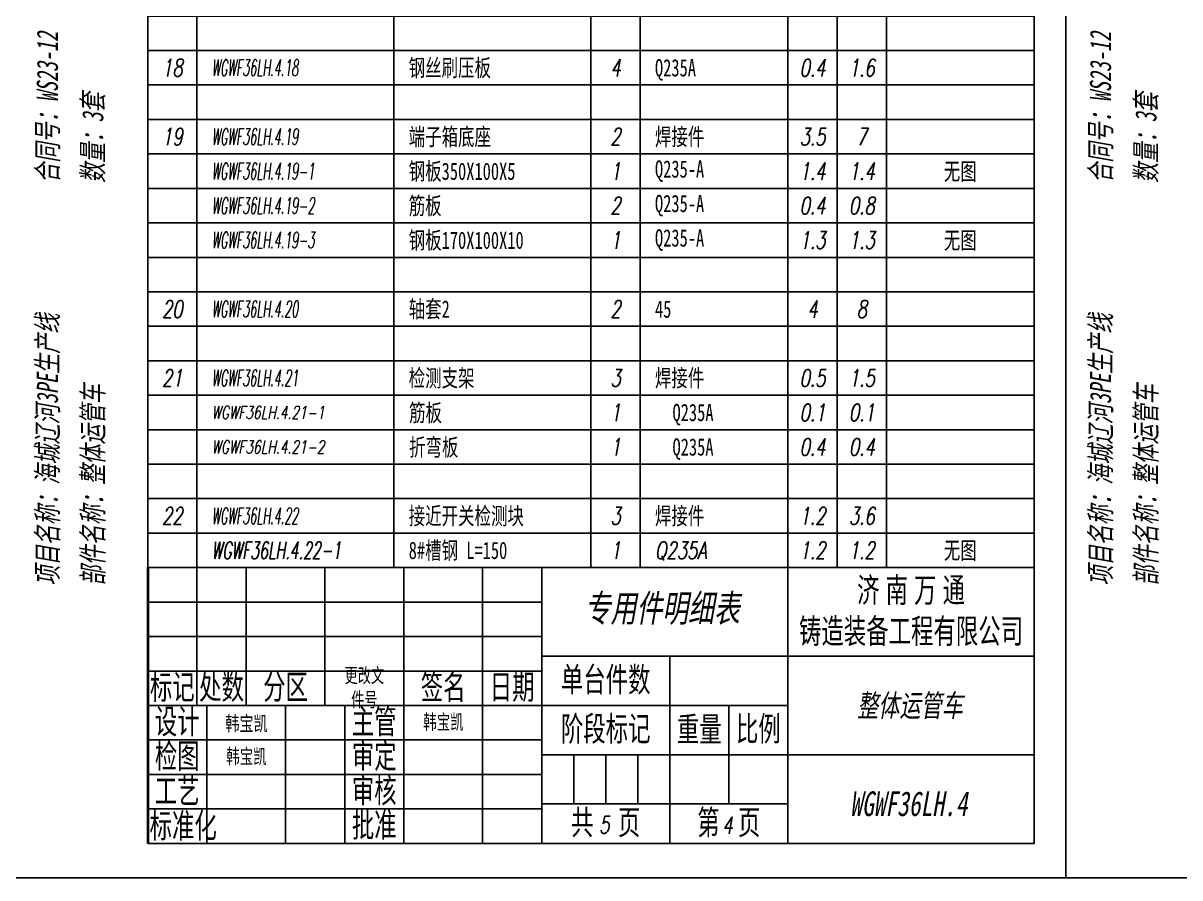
# Model space of a CAD drawing. Header units: millimetres. Extents: x 1029685 to 2160558, y -612394 to -232818.
# Drawn here: x 1038696 to 1041984, y -237051 to -234622 of the extents above; entities that cross this region are included whole.
import ezdxf
from ezdxf.enums import TextEntityAlignment as Align

# ---------------------------------------------------------------- set-up
doc = ezdxf.new("R2010")
doc.units = ezdxf.units.MM
doc.header["$LTSCALE"] = 5
doc.layers.add('$TD_AUDIT_GENERATED_(71C17)', color=7, linetype='Continuous', lineweight=40)
doc.layers.add('$TD_AUDIT_GENERATED_(71C18)', color=4, linetype='Continuous')
doc.layers.add('$TD_AUDIT_GENERATED_(71C19)', color=3, linetype='Continuous')
doc.styles.add('$TD_AUDIT_GENERATED_(68)', font='', dxfattribs={"width": 0.667})
doc.styles.add('$TD_AUDIT_GENERATED_(71C1D)', font='italic.shx', dxfattribs={"width": 0.7})
doc.styles.add('$TD_AUDIT_GENERATED_(71C1E)', font='', dxfattribs={"width": 0.7, "oblique": 10})
doc.styles.get('$TD_AUDIT_GENERATED_(68)').set_extended_font_data('FangSong_GB2312')
doc.styles.get('$TD_AUDIT_GENERATED_(71C1E)').set_extended_font_data('SimSun')

# ---------------------------------------------------------------- blocks, each defined once
blk = doc.blocks.new('$TD_AUDIT_GENERATED_(71B81)')
at = {"layer": '$TD_AUDIT_GENERATED_(71C17)'}
blk.add_line((-180, 56), (-180, 0), dxfattribs=at)
at = {"layer": '$TD_AUDIT_GENERATED_(71C18)'}
for p, q in [((0, 56), (-180, 56)), ((-170, 56), (-170, 28)), ((-160, 56), (-160, 28)), ((-144, 56), (-144, 28)), ((-128, 56), (-128, 0)), ((-112, 0), (-112, 56)), ((-100, 56), (-100, 0)), ((-50, 0), (-50, 56)), ((-180, 49), (-100, 49)), ((-180, 42), (-100, 42)), ((-100, 38), (0, 38)), ((-74, 38), (-74, 0)), ((-180, 35), (-100, 35)), ((-180, 28), (-50, 28)), ((-168, 0), (-168, 28)), ((-152, 28), (-152, 0)), ((-140, 0), (-140, 28)), ((-62, 28), (-62, 8)), ((-180, 21), (-100, 21)), ((0, 18), (-100, 18)), ((-93.5, 18), (-93.5, 8)), ((-87, 18), (-87, 8)), ((-80.5, 18), (-80.5, 8)), ((-180, 14), (-100, 14)), ((-50, 8), (-100, 8)), ((-50, 0), (-50, 9)), ((-180, 7), (-100, 7))]:
    blk.add_line(p, q, dxfattribs=at)
at = {"layer": '$TD_AUDIT_GENERATED_(71C18)', "attachment_point": 5, "style": '$TD_AUDIT_GENERATED_(68)'}
for s, insert, char_height, width in [('\\M+5BCC3{\\f\uffbfﾬￌﾣﾤ_GB2312|b0|i0|c134|p49; }\\M+5C4CF{\\f\uffbfﾬￌﾣﾤ_GB2312|b0|i0|c134|p49; }\\M+5CDF2{\\f\uffbfﾬￌﾣﾤ_GB2312|b0|i0|c134|p49; }\\M+5CDA8{\\f\uffbfﾬￌﾣﾤ_GB2312|b0|i0|c134|p49;\\P}\\M+5D6FD\\M+5D4EC\\M+5D7B0\\M+5B1B8\\M+5B9A4\\M+5B3CC\\M+5D3D0\\M+5CFDE\\M+5B9AB\\M+5CBBE', (-25, 47), 5, 50), ('{\\fSimSun|b0|i0|c134|p2;\\M+5B8FC\\M+5B8C4\\M+5CEC4\\M+5BCFE\\M+5BAC5}', (-136, 31.5), 2.9493, 10), ('{\\f\uffbfﾬￌﾣﾤ_GB2312|b0|i0|c134|p49;\\M+5B5A5\\M+5CCA8\\M+5BCFE\\M+5CAFD}', (-87, 33), 5, 26), ('{\\f\uffbfﾬￌﾣﾤ_GB2312|b0|i0|c134|p49;\\M+5B1EA\\M+5BCC7}', (-175, 31.5), 5, 10), ('{\\f\uffbfﾬￌﾣﾤ_GB2312|b0|i0|c134|p49;\\M+5B4A6\\M+5CAFD}', (-165, 31.5), 5, 10), ('{\\f\uffbfﾬￌﾣﾤ_GB2312|b0|i0|c134|p49;\\M+5B7D6\\M+5C7F8}', (-152, 31.5), 5, 10), ('{\\f\uffbfﾬￌﾣﾤ_GB2312|b0|i0|c134|p49;\\M+5C7A9\\M+5C3FB}', (-120, 31.5), 5, 10), ('{\\f\uffbfﾬￌﾣﾤ_GB2312|b0|i0|c134|p49;\\M+5C8D5\\M+5C6DA}', (-106, 31.5), 5, 10), ('{\\f\uffbfﾬￌﾣﾤ_GB2312|b0|i0|c134|p49;\\M+5C9E8\\M+5BCC6}', (-174, 24.5), 5, 10), ('{\\f\uffbfﾬￌﾣﾤ_GB2312|b0|i0|c134|p49;\\M+5D6F7\\M+5B9DC}', (-134, 24.5), 5, 10), ('{\\fSimSun|b0|i0|c134|p2;\\M+5BAAB\\M+5B1A6\\M+5BFAD}', (-119.94, 24.5), 3, 10), ('{\\f\uffbfﾬￌﾣﾤ_GB2312|b0|i0|c134|p49;\\M+5BDD7\\M+5B6CE\\M+5B1EA\\M+5BCC7}', (-87, 23), 5, 26), ('{\\f\uffbfﾬￌﾣﾤ_GB2312|b0|i0|c134|p49;\\M+5D6D8\\M+5C1BF}', (-68, 23), 5, 12), ('{\\f\uffbfﾬￌﾣﾤ_GB2312|b0|i0|c134|p49;\\M+5B1C8\\M+5C0FD}', (-56, 23), 5, 12), ('{\\f\uffbfﾬￌﾣﾤ_GB2312|b0|i0|c134|p49;\\M+5BCEC\\M+5CDBC}', (-174, 17.5), 5, 10), ('{\\fSimSun|b0|i0|c134|p2;\\M+5BAAB\\M+5B1A6\\M+5BFAD}', (-159.94, 17.5), 3, 10), ('{\\f\uffbfﾬￌﾣﾤ_GB2312|b0|i0|c134|p49;\\M+5C9F3\\M+5B6A8}', (-134, 17.5), 5, 10), ('{\\f\uffbfﾬￌﾣﾤ_GB2312|b0|i0|c134|p49;\\M+5B9A4\\M+5D2D5}', (-174, 10.5), 5, 16), ('{\\f\uffbfﾬￌﾣﾤ_GB2312|b0|i0|c134|p49;\\M+5C9F3\\M+5BACB}', (-134, 10.5), 5, 10), ('{\\f\uffbfﾬￌﾣﾤ_GB2312|b0|i0|c134|p49;\\M+5B9B2    \\M+5D2B3}', (-87, 4), 5, 26), ('{\\f\uffbfﾬￌﾣﾤ_GB2312|b0|i0|c134|p49;\\M+5B5DA   \\M+5D2B3}', (-62, 4), 5, 24), ('\\M+5B1EA\\M+5D7BC\\M+5BBAF', (-172.79, 3.35), 5, 16.875), ('{\\f\uffbfﾬￌﾣﾤ_GB2312|b0|i0|c134|p49;\\M+5C5FA\\M+5D7BC}', (-134, 3.5), 5, 10)]:
    blk.add_mtext(s, dxfattribs=dict(at, insert=insert, char_height=char_height, width=width))
at = {"layer": '$TD_AUDIT_GENERATED_(71C18)', "style": '$TD_AUDIT_GENERATED_(68)', "width": 0.667, "flags": 8}
blk.add_attdef('材料', (-93.31, 44.19), '', height=5, dxfattribs=at)
for tag, p in [('Q', (-75.49, 47.76)), ('M', (-62, 32.74)), ('名称', (-25.19, 28)), ('姓名', (-159.93, 24.36)), ('DATA', (-146.06, 24.09)), ('姓名', (-159.93, 17.36)), ('DATA', (-146.06, 17.09)), ('KG', (-68.19, 13.73)), ('Y', (-55.74, 13.18)), ('姓名', (-119.93, 10.36)), ('DATA', (-106.06, 10.09)), ('N', (-25.47, 8.06)), ('姓名', (-119.93, 3.36)), ('DATA', (-106.06, 3.09)), ('Z', (-87.28, 3.77)), ('X', (-62.27, 3.67))]:
    blk.add_attdef(tag, text='', height=5, dxfattribs=at).set_placement(p, align=Align.MIDDLE_CENTER)
blk = doc.blocks.new('$TD_AUDIT_GENERATED_(78FD5)')
for p, q in [((0, 7), (180, 7)), ((0, 0), (0, 7)), ((10, 0), (10, 7)), ((50, 0), (50, 7)), ((90, 0), (90, 7)), ((100, 0), (100, 7)), ((130, 0), (130, 7)), ((140, 0), (140, 7)), ((150, 0), (150, 7)), ((180, 0), (180, 7)), ((0, 0), (180, 0))]:
    blk.add_line(p, q)
at = {"width": 0.7, "flags": 8}
for tag, style, p in [('1', '$TD_AUDIT_GENERATED_(71C1D)', (5, 3.5)), ('4', '$TD_AUDIT_GENERATED_(71C1D)', (95, 3.5)), ('6', '$TD_AUDIT_GENERATED_(71C1D)', (135, 3.5)), ('7', '$TD_AUDIT_GENERATED_(71C1D)', (145, 3.5)), ('8', '$TD_AUDIT_GENERATED_(71C1E)', (165, 3.5))]:
    blk.add_attdef(tag, text='', height=3.5, dxfattribs=dict(at, style=style)).set_placement(p, align=Align.MIDDLE_CENTER)
at = {"color": 141, "flags": 8}
for tag, style, width, p in [('2', '$TD_AUDIT_GENERATED_(71C1D)', 0.6, (13, 3.5)), ('3', '$TD_AUDIT_GENERATED_(71C1E)', 0.7, (53, 3.5)), ('5', '$TD_AUDIT_GENERATED_(71C1D)', 0.7, (103, 3.5))]:
    blk.add_attdef(tag, text='', height=3.5, dxfattribs=dict(at, style=style, width=width)).set_placement(p, align=Align.MIDDLE_LEFT)

msp = doc.modelspace()

# ---------------------------------------------------------------- linework, layer by layer
at = {"layer": '$TD_AUDIT_GENERATED_(71C18)'}
for points in [[(1041660.2, -237051.4), (1038666.4, -237051.4), (1038666.4, -232817.8), (1041660.2, -232817.8)], [(1044653.9, -237051.4), (1041660.2, -237051.4), (1041660.2, -232817.8), (1044653.9, -232817.8)], [(1039050.3, -236953.4), (1041570.3, -236953.4), (1041570.3, -232935.4), (1039050.3, -232935.4), (1039050.3, -236953.4)]]:
    msp.add_lwpolyline(points, close=True, dxfattribs=at)

# ---------------------------------------------------------------- block references
at = {"layer": '$TD_AUDIT_GENERATED_(71C18)', "xscale": 14, "yscale": 14, "zscale": 14}
for p in [(1039050.3, -234699.4), (1039050.3, -234797.4), (1039050.3, -234895.4), (1039050.3, -234993.4), (1039050.3, -235091.4), (1039050.3, -235189.4), (1039050.3, -235287.4), (1039050.3, -235385.4), (1039050.3, -235483.4), (1039050.3, -235581.4), (1039050.3, -235679.4), (1039050.3, -235777.4), (1039050.3, -235875.4), (1039050.3, -235973.4), (1039050.3, -236071.4), (1039050.3, -236169.4)]:
    msp.add_blockref('$TD_AUDIT_GENERATED_(78FD5)', p, dxfattribs=at)
at = {"layer": '$TD_AUDIT_GENERATED_(71C18)'}
ref = msp.add_blockref('$TD_AUDIT_GENERATED_(78FD5)', (1039050.3, -234797.4), dxfattribs=dict(at, xscale=14.00000000000001, yscale=14.00000000000001, zscale=14.00000000000001))
ref.add_attrib('1', '18', dxfattribs={"layer": '0', "height": 49, "style": '$TD_AUDIT_GENERATED_(71C1D)', "width": 0.7, "flags": 8}).set_placement((1039120.3, -234748.4), align=Align.MIDDLE_CENTER)
ref.add_attrib('2', 'WGWF36LH.4.18', dxfattribs={"layer": '0', "color": 141, "height": 46.667, "style": '$TD_AUDIT_GENERATED_(71C1D)', "width": 0.5, "flags": 8}).set_placement((1039232.3, -234748.4), align=Align.MIDDLE_LEFT)
ref.add_attrib('3', '钢丝刷压板', dxfattribs={"layer": '0', "color": 141, "height": 49, "style": '$TD_AUDIT_GENERATED_(71C1E)', "width": 0.7, "flags": 8}).set_placement((1039792.3, -234748.4), align=Align.MIDDLE_LEFT)
ref.add_attrib('4', '4', dxfattribs={"layer": '0', "height": 49, "style": '$TD_AUDIT_GENERATED_(71C1D)', "width": 0.7, "flags": 8}).set_placement((1040380.3, -234748.4), align=Align.MIDDLE_CENTER)
ref.add_attrib('5', 'Q235A', dxfattribs={"layer": '0', "color": 141, "height": 49, "style": '$TD_AUDIT_GENERATED_(71C1E)', "width": 0.7, "flags": 8}).set_placement((1040492.3, -234748.4), align=Align.MIDDLE_LEFT)
ref.add_attrib('6', '0.4', dxfattribs={"layer": '0', "height": 49, "style": '$TD_AUDIT_GENERATED_(71C1D)', "width": 0.7, "flags": 8}).set_placement((1040940.3, -234748.4), align=Align.MIDDLE_CENTER)
ref.add_attrib('7', '1.6', dxfattribs={"layer": '0', "height": 49, "style": '$TD_AUDIT_GENERATED_(71C1D)', "width": 0.7, "flags": 8}).set_placement((1041080.3, -234748.4), align=Align.MIDDLE_CENTER)
ref = msp.add_blockref('$TD_AUDIT_GENERATED_(78FD5)', (1039050.3, -234993.4), dxfattribs=dict(at, xscale=14.00000000000001, yscale=14.00000000000001, zscale=14.00000000000001))
ref.add_attrib('1', '19', dxfattribs={"layer": '0', "height": 49, "style": '$TD_AUDIT_GENERATED_(71C1D)', "width": 0.7, "flags": 8}).set_placement((1039120.3, -234944.4), align=Align.MIDDLE_CENTER)
ref.add_attrib('2', 'WGWF36LH.4.19', dxfattribs={"layer": '0', "color": 141, "height": 46.667, "style": '$TD_AUDIT_GENERATED_(71C1D)', "width": 0.5, "flags": 8}).set_placement((1039232.3, -234944.4), align=Align.MIDDLE_LEFT)
ref.add_attrib('3', '端子箱底座', dxfattribs={"layer": '0', "color": 141, "height": 49, "style": '$TD_AUDIT_GENERATED_(71C1E)', "width": 0.7, "flags": 8}).set_placement((1039792.3, -234944.4), align=Align.MIDDLE_LEFT)
ref.add_attrib('4', '2', dxfattribs={"layer": '0', "height": 49, "style": '$TD_AUDIT_GENERATED_(71C1D)', "width": 0.7, "flags": 8}).set_placement((1040380.3, -234944.4), align=Align.MIDDLE_CENTER)
ref.add_attrib('5', '焊接件', dxfattribs={"layer": '0', "color": 141, "height": 49, "style": '$TD_AUDIT_GENERATED_(71C1E)', "width": 0.7, "flags": 8}).set_placement((1040492.3, -234944.4), align=Align.MIDDLE_LEFT)
ref.add_attrib('6', '3.5', dxfattribs={"layer": '0', "height": 49, "style": '$TD_AUDIT_GENERATED_(71C1D)', "width": 0.7, "flags": 8}).set_placement((1040940.3, -234944.4), align=Align.MIDDLE_CENTER)
ref.add_attrib('7', '7', dxfattribs={"layer": '0', "height": 49, "style": '$TD_AUDIT_GENERATED_(71C1D)', "width": 0.7, "flags": 8}).set_placement((1041080.3, -234944.4), align=Align.MIDDLE_CENTER)
ref = msp.add_blockref('$TD_AUDIT_GENERATED_(78FD5)', (1039050.3, -234993.4), dxfattribs=dict(at, xscale=-13.99999999999999, yscale=13.99999999999999, zscale=13.99999999999999, rotation=180))
ref.add_attrib('2', 'WGWF36LH.4.19-1', dxfattribs={"layer": '0', "color": 141, "height": 46.667, "style": '$TD_AUDIT_GENERATED_(71C1D)', "width": 0.5, "flags": 8}).set_placement((1039232.3, -235042.4), align=Align.MIDDLE_LEFT)
ref.add_attrib('3', '钢板350X100X5', dxfattribs={"layer": '0', "color": 141, "height": 49, "style": '$TD_AUDIT_GENERATED_(71C1E)', "width": 0.7, "flags": 8}).set_placement((1039792.3, -235042.7), align=Align.MIDDLE_LEFT)
ref.add_attrib('4', '1', dxfattribs={"layer": '0', "height": 49, "style": '$TD_AUDIT_GENERATED_(71C1D)', "width": 0.7, "flags": 8}).set_placement((1040380.3, -235042.4), align=Align.MIDDLE_CENTER)
ref.add_attrib('5', 'Q235-A', dxfattribs={"layer": '0', "color": 141, "height": 49, "style": '$TD_AUDIT_GENERATED_(71C1E)', "width": 0.7, "flags": 8}).set_placement((1040492.3, -235036.2), align=Align.MIDDLE_LEFT)
ref.add_attrib('6', '1.4', dxfattribs={"layer": '0', "height": 49, "style": '$TD_AUDIT_GENERATED_(71C1D)', "width": 0.7, "flags": 8}).set_placement((1040940.3, -235042.4), align=Align.MIDDLE_CENTER)
ref.add_attrib('7', '1.4', dxfattribs={"layer": '0', "height": 49, "style": '$TD_AUDIT_GENERATED_(71C1D)', "width": 0.7, "flags": 8}).set_placement((1041080.3, -235042.4), align=Align.MIDDLE_CENTER)
ref.add_attrib('8', '无图', dxfattribs={"layer": '0', "height": 49, "style": '$TD_AUDIT_GENERATED_(71C1E)', "width": 0.7, "flags": 8}).set_placement((1041360.3, -235043), align=Align.MIDDLE_CENTER)
ref = msp.add_blockref('$TD_AUDIT_GENERATED_(78FD5)', (1039050.3, -235091.4), dxfattribs=dict(at, xscale=-13.99999999999999, yscale=13.99999999999999, zscale=13.99999999999999, rotation=180))
ref.add_attrib('2', 'WGWF36LH.4.19-2', dxfattribs={"layer": '0', "color": 141, "height": 46.667, "style": '$TD_AUDIT_GENERATED_(71C1D)', "width": 0.5, "flags": 8}).set_placement((1039232.3, -235140.4), align=Align.MIDDLE_LEFT)
ref.add_attrib('3', '筋板', dxfattribs={"layer": '0', "color": 141, "height": 49, "style": '$TD_AUDIT_GENERATED_(71C1E)', "width": 0.7, "flags": 8}).set_placement((1039792.3, -235140.7), align=Align.MIDDLE_LEFT)
ref.add_attrib('4', '2', dxfattribs={"layer": '0', "height": 49, "style": '$TD_AUDIT_GENERATED_(71C1D)', "width": 0.7, "flags": 8}).set_placement((1040380.3, -235140.4), align=Align.MIDDLE_CENTER)
ref.add_attrib('5', 'Q235-A', dxfattribs={"layer": '0', "color": 141, "height": 49, "style": '$TD_AUDIT_GENERATED_(71C1E)', "width": 0.7, "flags": 8}).set_placement((1040492.3, -235134.2), align=Align.MIDDLE_LEFT)
ref.add_attrib('6', '0.4', dxfattribs={"layer": '0', "height": 49, "style": '$TD_AUDIT_GENERATED_(71C1D)', "width": 0.7, "flags": 8}).set_placement((1040940.3, -235140.4), align=Align.MIDDLE_CENTER)
ref.add_attrib('7', '0.8', dxfattribs={"layer": '0', "height": 49, "style": '$TD_AUDIT_GENERATED_(71C1D)', "width": 0.7, "flags": 8}).set_placement((1041080.3, -235140.4), align=Align.MIDDLE_CENTER)
ref = msp.add_blockref('$TD_AUDIT_GENERATED_(78FD5)', (1039050.3, -235189.4), dxfattribs=dict(at, xscale=-13.99999999999999, yscale=13.99999999999999, zscale=13.99999999999999, rotation=180))
ref.add_attrib('2', 'WGWF36LH.4.19-3', dxfattribs={"layer": '0', "color": 141, "height": 46.667, "style": '$TD_AUDIT_GENERATED_(71C1D)', "width": 0.5, "flags": 8}).set_placement((1039232.3, -235238.4), align=Align.MIDDLE_LEFT)
ref.add_attrib('3', '钢板170X100X10', dxfattribs={"layer": '0', "color": 141, "height": 49, "style": '$TD_AUDIT_GENERATED_(71C1E)', "width": 0.7, "flags": 8}).set_placement((1039792.3, -235238.7), align=Align.MIDDLE_LEFT)
ref.add_attrib('4', '1', dxfattribs={"layer": '0', "height": 49, "style": '$TD_AUDIT_GENERATED_(71C1D)', "width": 0.7, "flags": 8}).set_placement((1040380.3, -235238.4), align=Align.MIDDLE_CENTER)
ref.add_attrib('5', 'Q235-A', dxfattribs={"layer": '0', "color": 141, "height": 49, "style": '$TD_AUDIT_GENERATED_(71C1E)', "width": 0.7, "flags": 8}).set_placement((1040492.3, -235232.2), align=Align.MIDDLE_LEFT)
ref.add_attrib('6', '1.3', dxfattribs={"layer": '0', "height": 49, "style": '$TD_AUDIT_GENERATED_(71C1D)', "width": 0.7, "flags": 8}).set_placement((1040940.3, -235238.4), align=Align.MIDDLE_CENTER)
ref.add_attrib('7', '1.3', dxfattribs={"layer": '0', "height": 49, "style": '$TD_AUDIT_GENERATED_(71C1D)', "width": 0.7, "flags": 8}).set_placement((1041080.3, -235238.4), align=Align.MIDDLE_CENTER)
ref.add_attrib('8', '无图', dxfattribs={"layer": '0', "height": 49, "style": '$TD_AUDIT_GENERATED_(71C1E)', "width": 0.7, "flags": 8}).set_placement((1041360.3, -235239), align=Align.MIDDLE_CENTER)
ref = msp.add_blockref('$TD_AUDIT_GENERATED_(78FD5)', (1039050.3, -235483.4), dxfattribs=dict(at, xscale=14.00000000000001, yscale=14.00000000000001, zscale=14.00000000000001))
ref.add_attrib('1', '20', dxfattribs={"layer": '0', "height": 49, "style": '$TD_AUDIT_GENERATED_(71C1D)', "width": 0.7, "flags": 8}).set_placement((1039120.3, -235434.4), align=Align.MIDDLE_CENTER)
ref.add_attrib('2', 'WGWF36LH.4.20', dxfattribs={"layer": '0', "color": 141, "height": 46.667, "style": '$TD_AUDIT_GENERATED_(71C1D)', "width": 0.5, "flags": 8}).set_placement((1039232.3, -235434.4), align=Align.MIDDLE_LEFT)
ref.add_attrib('3', '轴套2', dxfattribs={"layer": '0', "color": 141, "height": 49, "style": '$TD_AUDIT_GENERATED_(71C1E)', "width": 0.7, "flags": 8}).set_placement((1039792.3, -235434.4), align=Align.MIDDLE_LEFT)
ref.add_attrib('4', '2', dxfattribs={"layer": '0', "height": 49, "style": '$TD_AUDIT_GENERATED_(71C1D)', "width": 0.7, "flags": 8}).set_placement((1040380.3, -235434.4), align=Align.MIDDLE_CENTER)
ref.add_attrib('5', '45', dxfattribs={"layer": '0', "color": 141, "height": 49, "style": '$TD_AUDIT_GENERATED_(71C1E)', "width": 0.7, "flags": 8}).set_placement((1040492.3, -235434.4), align=Align.MIDDLE_LEFT)
ref.add_attrib('6', '4', dxfattribs={"layer": '0', "height": 49, "style": '$TD_AUDIT_GENERATED_(71C1D)', "width": 0.7, "flags": 8}).set_placement((1040940.3, -235434.4), align=Align.MIDDLE_CENTER)
ref.add_attrib('7', '8', dxfattribs={"layer": '0', "height": 49, "style": '$TD_AUDIT_GENERATED_(71C1D)', "width": 0.7, "flags": 8}).set_placement((1041080.3, -235434.4), align=Align.MIDDLE_CENTER)
ref = msp.add_blockref('$TD_AUDIT_GENERATED_(78FD5)', (1039050.3, -235679.4), dxfattribs=dict(at, xscale=14.00000000000001, yscale=14.00000000000001, zscale=14.00000000000001))
ref.add_attrib('1', '21', dxfattribs={"layer": '0', "height": 49, "style": '$TD_AUDIT_GENERATED_(71C1D)', "width": 0.7, "flags": 8}).set_placement((1039120.3, -235630.4), align=Align.MIDDLE_CENTER)
ref.add_attrib('2', 'WGWF36LH.4.21', dxfattribs={"layer": '0', "color": 141, "height": 46.667, "style": '$TD_AUDIT_GENERATED_(71C1D)', "width": 0.5, "flags": 8}).set_placement((1039232.3, -235630.4), align=Align.MIDDLE_LEFT)
ref.add_attrib('3', '检测支架', dxfattribs={"layer": '0', "color": 141, "height": 49, "style": '$TD_AUDIT_GENERATED_(71C1E)', "width": 0.7, "flags": 8}).set_placement((1039792.3, -235630.4), align=Align.MIDDLE_LEFT)
ref.add_attrib('4', '3', dxfattribs={"layer": '0', "height": 49, "style": '$TD_AUDIT_GENERATED_(71C1D)', "width": 0.7, "flags": 8}).set_placement((1040380.3, -235630.4), align=Align.MIDDLE_CENTER)
ref.add_attrib('5', '焊接件', dxfattribs={"layer": '0', "color": 141, "height": 49, "style": '$TD_AUDIT_GENERATED_(71C1E)', "width": 0.7, "flags": 8}).set_placement((1040492.3, -235630.4), align=Align.MIDDLE_LEFT)
ref.add_attrib('6', '0.5', dxfattribs={"layer": '0', "height": 49, "style": '$TD_AUDIT_GENERATED_(71C1D)', "width": 0.7, "flags": 8}).set_placement((1040940.3, -235630.4), align=Align.MIDDLE_CENTER)
ref.add_attrib('7', '1.5', dxfattribs={"layer": '0', "height": 49, "style": '$TD_AUDIT_GENERATED_(71C1D)', "width": 0.7, "flags": 8}).set_placement((1041080.3, -235630.4), align=Align.MIDDLE_CENTER)
ref = msp.add_blockref('$TD_AUDIT_GENERATED_(78FD5)', (1039050.3, -235777.4), dxfattribs=dict(at, xscale=14, yscale=14, zscale=14))
ref.add_attrib('2', 'WGWF36LH.4.21-1', dxfattribs={"layer": '0', "color": 141, "height": 36.621, "style": '$TD_AUDIT_GENERATED_(71C1D)', "width": 0.7, "flags": 8}).set_placement((1039232.3, -235728.4), align=Align.MIDDLE_LEFT)
ref.add_attrib('3', '筋板', dxfattribs={"layer": '0', "color": 141, "height": 49, "style": '$TD_AUDIT_GENERATED_(71C1E)', "width": 0.7, "flags": 8}).set_placement((1039793.3, -235729.1), align=Align.MIDDLE_LEFT)
ref.add_attrib('4', '1', dxfattribs={"layer": '0', "height": 49, "style": '$TD_AUDIT_GENERATED_(71C1D)', "width": 0.7, "flags": 8}).set_placement((1040380.3, -235728.4), align=Align.MIDDLE_CENTER)
ref.add_attrib('5', 'Q235A', dxfattribs={"layer": '0', "color": 141, "height": 49, "style": '$TD_AUDIT_GENERATED_(71C1E)', "width": 0.7, "flags": 8}).set_placement((1040542.2, -235728.4), align=Align.MIDDLE_LEFT)
ref.add_attrib('6', '0.1', dxfattribs={"layer": '0', "height": 49, "style": '$TD_AUDIT_GENERATED_(71C1D)', "width": 0.7, "flags": 8}).set_placement((1040940.3, -235728.4), align=Align.MIDDLE_CENTER)
ref.add_attrib('7', '0.1', dxfattribs={"layer": '0', "height": 49, "style": '$TD_AUDIT_GENERATED_(71C1D)', "width": 0.7, "flags": 8}).set_placement((1041080.3, -235728.4), align=Align.MIDDLE_CENTER)
ref = msp.add_blockref('$TD_AUDIT_GENERATED_(78FD5)', (1039050.3, -235875.4), dxfattribs=dict(at, xscale=14, yscale=14, zscale=14))
ref.add_attrib('2', 'WGWF36LH.4.21-2', dxfattribs={"layer": '0', "color": 141, "height": 36.621, "style": '$TD_AUDIT_GENERATED_(71C1D)', "width": 0.7, "flags": 8}).set_placement((1039232.3, -235826.4), align=Align.MIDDLE_LEFT)
ref.add_attrib('3', '折弯板', dxfattribs={"layer": '0', "color": 141, "height": 49, "style": '$TD_AUDIT_GENERATED_(71C1E)', "width": 0.7, "flags": 8}).set_placement((1039793.3, -235827.1), align=Align.MIDDLE_LEFT)
ref.add_attrib('4', '1', dxfattribs={"layer": '0', "height": 49, "style": '$TD_AUDIT_GENERATED_(71C1D)', "width": 0.7, "flags": 8}).set_placement((1040380.3, -235826.4), align=Align.MIDDLE_CENTER)
ref.add_attrib('5', 'Q235A', dxfattribs={"layer": '0', "color": 141, "height": 49, "style": '$TD_AUDIT_GENERATED_(71C1E)', "width": 0.7, "flags": 8}).set_placement((1040542.2, -235826.4), align=Align.MIDDLE_LEFT)
ref.add_attrib('6', '0.4', dxfattribs={"layer": '0', "height": 49, "style": '$TD_AUDIT_GENERATED_(71C1D)', "width": 0.7, "flags": 8}).set_placement((1040940.3, -235826.4), align=Align.MIDDLE_CENTER)
ref.add_attrib('7', '0.4', dxfattribs={"layer": '0', "height": 49, "style": '$TD_AUDIT_GENERATED_(71C1D)', "width": 0.7, "flags": 8}).set_placement((1041080.3, -235826.4), align=Align.MIDDLE_CENTER)
ref = msp.add_blockref('$TD_AUDIT_GENERATED_(78FD5)', (1039050.3, -236071.4), dxfattribs=dict(at, xscale=14.00000000000256, yscale=14.00000000000256, zscale=14.00000000000256))
ref.add_attrib('1', '22', dxfattribs={"layer": '0', "height": 49, "style": '$TD_AUDIT_GENERATED_(71C1D)', "width": 0.7, "flags": 8}).set_placement((1039120.3, -236022.4), align=Align.MIDDLE_CENTER)
ref.add_attrib('2', 'WGWF36LH.4.22', dxfattribs={"layer": '0', "color": 141, "height": 46.667, "style": '$TD_AUDIT_GENERATED_(71C1D)', "width": 0.5, "flags": 8}).set_placement((1039232.3, -236022.4), align=Align.MIDDLE_LEFT)
ref.add_attrib('3', '接近开关检测块', dxfattribs={"layer": '0', "color": 141, "height": 49, "style": '$TD_AUDIT_GENERATED_(71C1E)', "width": 0.7, "flags": 8}).set_placement((1039792.3, -236022.4), align=Align.MIDDLE_LEFT)
ref.add_attrib('4', '3', dxfattribs={"layer": '0', "height": 49, "style": '$TD_AUDIT_GENERATED_(71C1D)', "width": 0.7, "flags": 8}).set_placement((1040380.3, -236022.4), align=Align.MIDDLE_CENTER)
ref.add_attrib('5', '焊接件', dxfattribs={"layer": '0', "color": 141, "height": 49, "style": '$TD_AUDIT_GENERATED_(71C1E)', "width": 0.7, "flags": 8}).set_placement((1040492.3, -236022.4), align=Align.MIDDLE_LEFT)
ref.add_attrib('6', '1.2', dxfattribs={"layer": '0', "height": 49, "style": '$TD_AUDIT_GENERATED_(71C1D)', "width": 0.7, "flags": 8}).set_placement((1040940.3, -236022.4), align=Align.MIDDLE_CENTER)
ref.add_attrib('7', '3.6', dxfattribs={"layer": '0', "height": 49, "style": '$TD_AUDIT_GENERATED_(71C1D)', "width": 0.7, "flags": 8}).set_placement((1041080.3, -236022.4), align=Align.MIDDLE_CENTER)
at = {"layer": '$TD_AUDIT_GENERATED_(71C19)', "xscale": 14.00000114979921, "yscale": 14.00000114979921, "zscale": 14.00000114979921}
msp.add_blockref('$TD_AUDIT_GENERATED_(78FD5)', (1039050.3, -236169.4), dxfattribs=at).add_auto_attribs({'2': 'WGWF36LH.4.22-1', '3': '8#槽钢 L=150', '4': '1', '5': 'Q235A', '6': '1.2', '7': '1.2', '8': '无图'})
at = {"layer": '$TD_AUDIT_GENERATED_(71C19)'}
ref = msp.add_blockref('$TD_AUDIT_GENERATED_(71B81)', (1041570.3, -236953.4), dxfattribs=dict(at, xscale=14, yscale=14, zscale=14))
ref.add_attrib('名称', '整体运管车', dxfattribs={"layer": '$TD_AUDIT_GENERATED_(71C18)', "height": 63, "style": '$TD_AUDIT_GENERATED_(71C1E)', "oblique": 10, "width": 0.7, "flags": 8}).set_placement((1041217.5, -236561.4), align=Align.MIDDLE_CENTER)
ref.add_attrib('N', 'WGWF36LH.4', dxfattribs={"layer": '$TD_AUDIT_GENERATED_(71C18)', "height": 70, "style": '$TD_AUDIT_GENERATED_(71C1E)', "oblique": 10, "width": 0.7, "flags": 8}).set_placement((1041213.7, -236840.6), align=Align.MIDDLE_CENTER)
ref.add_attrib('Q', '专用件明细表', dxfattribs={"layer": '$TD_AUDIT_GENERATED_(71C18)', "height": 77, "style": '$TD_AUDIT_GENERATED_(71C1E)', "oblique": 10, "width": 0.7, "flags": 8}).set_placement((1040513.3, -236284.8), align=Align.MIDDLE_CENTER)
ref.add_attrib('Z', '5', dxfattribs={"layer": '$TD_AUDIT_GENERATED_(71C18)', "height": 49, "style": '$TD_AUDIT_GENERATED_(71C1D)', "width": 0.7, "flags": 8}).set_placement((1040348.3, -236900.7), align=Align.MIDDLE_CENTER)
ref.add_attrib('X', '4', dxfattribs={"layer": '$TD_AUDIT_GENERATED_(71C18)', "height": 49, "style": '$TD_AUDIT_GENERATED_(71C1D)', "width": 0.7, "flags": 8}).set_placement((1040698.5, -236902), align=Align.MIDDLE_CENTER)
ref.add_attrib('姓名', '韩宝凯', dxfattribs={"layer": '$TD_AUDIT_GENERATED_(71C18)', "height": 42, "style": '$TD_AUDIT_GENERATED_(71C1E)', "oblique": 0.1745, "width": 0.7, "flags": 8}).set_placement((1039331.3, -236612.4), align=Align.MIDDLE_CENTER)

# ---------------------------------------------------------------- texts
at = {"layer": '$TD_AUDIT_GENERATED_(71C19)', "char_height": 89.0389, "width": 3739.89, "attachment_point": 1, "rotation": 90, "style": '$TD_AUDIT_GENERATED_(71C1E)'}
for insert in [(1038735.2, -236220.2), (1041728.9, -236220.2)]:
    msp.add_mtext('{\\H0.6739x;\\M+5CFEE\\M+5C4BF\\M+5C3FB\\M+5B3C6\\M+5A3BA\\M+5BAA3\\M+5B3C7\\M+5C1C9\\M+5BAD33PE\\M+5C9FA\\M+5B2FA\\M+5CFDF             \\M+5BACF\\M+5CDAC\\M+5BAC5\\M+5A3BAWS23-12\\P\\M+5B2BF\\M+5BCFE\\M+5C3FB\\M+5B3C6\\M+5A3BA\\M+5D5FB\\M+5CCE5\\M+5D4CB\\M+5B9DC\\M+5B3B5                    \\M+5CAFD\\M+5C1BF\\M+5A3BA3\\M+5CCD7    }\\M+5A1A1\\M+5A1A1\\M+5A1A1', dxfattribs=dict(at, insert=insert))

doc.saveas('drawing.dxf')
